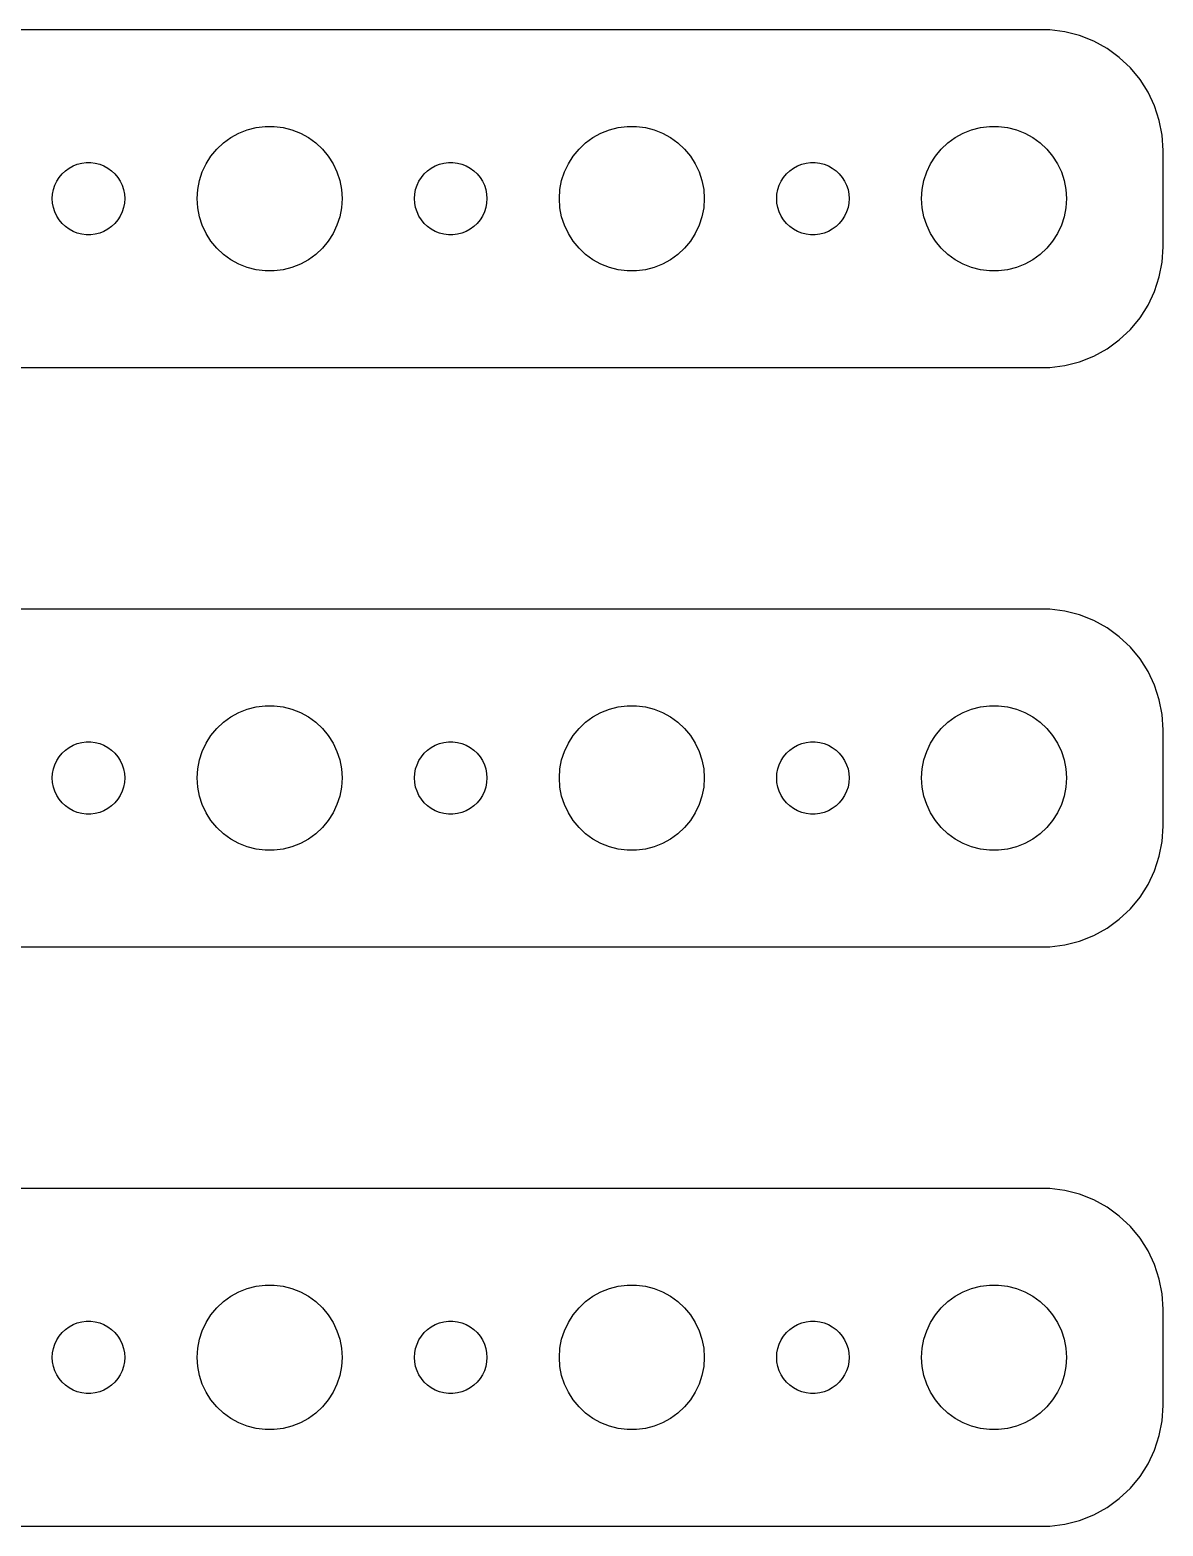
# Model space of a CAD drawing. Header units: metres. Extents: x -90 to 90, y 41 to 103.
# Drawn here: x 42.6 to 89.5, y 41 to 103 of the extents above; entities that cross this region are included whole.
import ezdxf

# ---------------------------------------------------------------- set-up
doc = ezdxf.new("R2010")
doc.units = ezdxf.units.M

msp = doc.modelspace()

# ---------------------------------------------------------------- linework, layer by layer
for p, q in [((84.8139, 102.99), (-84.8139, 102.99)), ((85.4369, 102.911), (84.8139, 102.99)), ((86.0451, 102.755), (85.4369, 102.911)), ((86.6289, 102.524), (86.0451, 102.755)), ((87.1791, 102.222), (86.6289, 102.524)), ((87.6871, 101.853), (87.1791, 102.222)), ((88.1448, 101.423), (87.6871, 101.853)), ((88.5451, 100.939), (88.1448, 101.423)), ((88.8815, 100.409), (88.5451, 100.939)), ((89.1489, 99.8406), (88.8815, 100.409)), ((89.3429, 99.2434), (89.1489, 99.8406)), ((89.4606, 98.6267), (89.3429, 99.2434)), ((50.8925, 98.533), (51.2227, 98.7145)), ((51.2227, 98.7145), (51.5729, 98.8532)), ((51.5729, 98.8532), (51.9379, 98.9469)), ((51.9379, 98.9469), (52.3116, 98.9941)), ((52.3116, 98.9941), (52.6884, 98.9941)), ((52.6884, 98.9941), (53.0621, 98.9469)), ((53.0621, 98.9469), (53.427, 98.8532)), ((53.427, 98.8532), (53.7773, 98.7145)), ((53.7773, 98.7145), (54.1075, 98.533)), ((65.8925, 98.533), (66.2227, 98.7145)), ((66.2227, 98.7145), (66.573, 98.8532)), ((66.573, 98.8532), (66.9379, 98.9469)), ((66.9379, 98.9469), (67.3116, 98.9941)), ((67.3116, 98.9941), (67.6884, 98.9941)), ((67.6884, 98.9941), (68.0621, 98.9469)), ((68.0621, 98.9469), (68.427, 98.8532)), ((68.427, 98.8532), (68.7773, 98.7145)), ((68.7773, 98.7145), (69.1075, 98.533)), ((80.8925, 98.533), (81.2227, 98.7145)), ((81.2227, 98.7145), (81.573, 98.8532)), ((81.573, 98.8532), (81.9379, 98.9469)), ((81.9379, 98.9469), (82.3116, 98.9941)), ((82.3116, 98.9941), (82.6884, 98.9941)), ((82.6884, 98.9941), (83.0621, 98.9469)), ((83.0621, 98.9469), (83.427, 98.8532)), ((83.427, 98.8532), (83.7773, 98.7145)), ((83.7773, 98.7145), (84.1075, 98.533)), ((89.5, 98), (89.4606, 98.6267)), ((50.0729, 97.7634), (50.3131, 98.0536)), ((50.3131, 98.0536), (50.5877, 98.3115)), ((50.5877, 98.3115), (50.8925, 98.533)), ((54.1075, 98.533), (54.4123, 98.3115)), ((54.4123, 98.3115), (54.6869, 98.0536)), ((54.6869, 98.0536), (54.927, 97.7634)), ((65.073, 97.7634), (65.3131, 98.0536)), ((65.3131, 98.0536), (65.5877, 98.3115)), ((65.5877, 98.3115), (65.8925, 98.533)), ((69.1075, 98.533), (69.4123, 98.3115)), ((69.4123, 98.3115), (69.6869, 98.0536)), ((69.6869, 98.0536), (69.927, 97.7634)), ((80.073, 97.7634), (80.3131, 98.0536)), ((80.3131, 98.0536), (80.5877, 98.3115)), ((80.5877, 98.3115), (80.8925, 98.533)), ((84.1075, 98.533), (84.4123, 98.3115)), ((84.4123, 98.3115), (84.6869, 98.0536)), ((84.6869, 98.0536), (84.927, 97.7634)), ((89.5, 94), (89.5, 98)), ((44.1963, 97.2665), (44.3613, 97.3572)), ((44.3613, 97.3572), (44.5365, 97.4266)), ((44.5365, 97.4266), (44.7189, 97.4734)), ((44.7189, 97.4734), (44.9058, 97.497)), ((44.9058, 97.497), (45.0942, 97.497)), ((45.0942, 97.497), (45.2811, 97.4734)), ((45.2811, 97.4734), (45.4635, 97.4266)), ((45.4635, 97.4266), (45.6387, 97.3572)), ((45.6387, 97.3572), (45.8037, 97.2665)), ((49.7107, 97.1044), (49.8711, 97.4453)), ((49.8711, 97.4453), (50.0729, 97.7634)), ((54.927, 97.7634), (55.1289, 97.4453)), ((55.1289, 97.4453), (55.2893, 97.1044)), ((59.1963, 97.2665), (59.3613, 97.3572)), ((59.3613, 97.3572), (59.5365, 97.4266)), ((59.5365, 97.4266), (59.7189, 97.4734)), ((59.7189, 97.4734), (59.9058, 97.497)), ((59.9058, 97.497), (60.0942, 97.497)), ((60.0942, 97.497), (60.2811, 97.4734)), ((60.2811, 97.4734), (60.4635, 97.4266)), ((60.4635, 97.4266), (60.6387, 97.3572)), ((60.6387, 97.3572), (60.8037, 97.2665)), ((64.7107, 97.1044), (64.8711, 97.4453)), ((64.8711, 97.4453), (65.073, 97.7634)), ((69.927, 97.7634), (70.1289, 97.4453)), ((70.1289, 97.4453), (70.2893, 97.1044)), ((74.1963, 97.2665), (74.3613, 97.3572)), ((74.3613, 97.3572), (74.5365, 97.4266)), ((74.5365, 97.4266), (74.7189, 97.4734)), ((74.7189, 97.4734), (74.9058, 97.497)), ((74.9058, 97.497), (75.0942, 97.497)), ((75.0942, 97.497), (75.2811, 97.4734)), ((75.2811, 97.4734), (75.4635, 97.4266)), ((75.4635, 97.4266), (75.6387, 97.3572)), ((75.6387, 97.3572), (75.8037, 97.2665)), ((79.7107, 97.1044), (79.8711, 97.4453)), ((79.8711, 97.4453), (80.073, 97.7634)), ((84.927, 97.7634), (85.1289, 97.4453)), ((85.1289, 97.4453), (85.2893, 97.1044)), ((43.6053, 96.5522), (43.6855, 96.7226)), ((43.6855, 96.7226), (43.7865, 96.8817)), ((43.7865, 96.8817), (43.9065, 97.0268)), ((43.9065, 97.0268), (44.0439, 97.1558)), ((44.0439, 97.1558), (44.1963, 97.2665)), ((45.8037, 97.2665), (45.9561, 97.1558)), ((45.9561, 97.1558), (46.0934, 97.0268)), ((46.0934, 97.0268), (46.2135, 96.8817)), ((46.2135, 96.8817), (46.3145, 96.7226)), ((46.3145, 96.7226), (46.3947, 96.5522)), ((49.5237, 96.376), (49.5942, 96.7461)), ((49.5942, 96.7461), (49.7107, 97.1044)), ((55.2893, 97.1044), (55.4057, 96.7461)), ((55.4057, 96.7461), (55.4763, 96.376)), ((58.6053, 96.5522), (58.6855, 96.7226)), ((58.6855, 96.7226), (58.7865, 96.8817)), ((58.7865, 96.8817), (58.9065, 97.0268)), ((58.9065, 97.0268), (59.0439, 97.1558)), ((59.0439, 97.1558), (59.1963, 97.2665)), ((60.8037, 97.2665), (60.9561, 97.1558)), ((60.9561, 97.1558), (61.0934, 97.0268)), ((61.0934, 97.0268), (61.2135, 96.8817)), ((61.2135, 96.8817), (61.3145, 96.7226)), ((61.3145, 96.7226), (61.3947, 96.5522)), ((64.5237, 96.376), (64.5943, 96.7461)), ((64.5943, 96.7461), (64.7107, 97.1044)), ((70.2893, 97.1044), (70.4057, 96.7461)), ((70.4057, 96.7461), (70.4763, 96.376)), ((73.6053, 96.5522), (73.6855, 96.7226)), ((73.6855, 96.7226), (73.7865, 96.8817)), ((73.7865, 96.8817), (73.9065, 97.0268)), ((73.9065, 97.0268), (74.0439, 97.1558)), ((74.0439, 97.1558), (74.1963, 97.2665)), ((75.8037, 97.2665), (75.9561, 97.1558)), ((75.9561, 97.1558), (76.0934, 97.0268)), ((76.0934, 97.0268), (76.2135, 96.8817)), ((76.2135, 96.8817), (76.3145, 96.7226)), ((76.3145, 96.7226), (76.3947, 96.5522)), ((79.5237, 96.376), (79.5943, 96.7461)), ((79.5943, 96.7461), (79.7107, 97.1044)), ((85.2893, 97.1044), (85.4057, 96.7461)), ((85.4057, 96.7461), (85.4763, 96.376)), ((43.5, 96), (43.5118, 96.188)), ((43.5118, 96.188), (43.5471, 96.373)), ((43.5471, 96.373), (43.6053, 96.5522)), ((46.3947, 96.5522), (46.4529, 96.373)), ((46.4529, 96.373), (46.4882, 96.188)), ((46.4882, 96.188), (46.5, 96)), ((49.5, 96), (49.5237, 96.376)), ((55.4763, 96.376), (55.5, 96)), ((58.5, 96), (58.5118, 96.188)), ((58.5118, 96.188), (58.5471, 96.373)), ((58.5471, 96.373), (58.6053, 96.5522)), ((61.3947, 96.5522), (61.4529, 96.373)), ((61.4529, 96.373), (61.4882, 96.188)), ((61.4882, 96.188), (61.5, 96)), ((64.5, 96), (64.5237, 96.376)), ((70.4763, 96.376), (70.5, 96)), ((73.5, 96), (73.5118, 96.188)), ((73.5118, 96.188), (73.5471, 96.373)), ((73.5471, 96.373), (73.6053, 96.5522)), ((76.3947, 96.5522), (76.4529, 96.373)), ((76.4529, 96.373), (76.4882, 96.188)), ((76.4882, 96.188), (76.5, 96)), ((79.5, 96), (79.5237, 96.376)), ((85.4763, 96.376), (85.5, 96)), ((43.5118, 95.812), (43.5, 96)), ((43.5471, 95.627), (43.5118, 95.812)), ((43.6053, 95.4478), (43.5471, 95.627)), ((46.4529, 95.627), (46.3947, 95.4478)), ((46.4882, 95.812), (46.4529, 95.627)), ((46.5, 96), (46.4882, 95.812)), ((49.5237, 95.624), (49.5, 96)), ((49.5942, 95.2539), (49.5237, 95.624)), ((55.4763, 95.624), (55.4057, 95.2539)), ((55.5, 96), (55.4763, 95.624)), ((58.5118, 95.812), (58.5, 96)), ((58.5471, 95.627), (58.5118, 95.812)), ((58.6053, 95.4478), (58.5471, 95.627)), ((61.4529, 95.627), (61.3947, 95.4478)), ((61.4882, 95.812), (61.4529, 95.627)), ((61.5, 96), (61.4882, 95.812)), ((64.5237, 95.624), (64.5, 96)), ((64.5943, 95.2539), (64.5237, 95.624)), ((70.4763, 95.624), (70.4057, 95.2539)), ((70.5, 96), (70.4763, 95.624)), ((73.5118, 95.812), (73.5, 96)), ((73.5471, 95.627), (73.5118, 95.812)), ((73.6053, 95.4478), (73.5471, 95.627)), ((76.4529, 95.627), (76.3947, 95.4478)), ((76.4882, 95.812), (76.4529, 95.627)), ((76.5, 96), (76.4882, 95.812)), ((79.5237, 95.624), (79.5, 96)), ((79.5943, 95.2539), (79.5237, 95.624)), ((85.4763, 95.624), (85.4057, 95.2539)), ((85.5, 96), (85.4763, 95.624)), ((43.6855, 95.2774), (43.6053, 95.4478)), ((43.7865, 95.1183), (43.6855, 95.2774)), ((43.9065, 94.9732), (43.7865, 95.1183)), ((44.0439, 94.8442), (43.9065, 94.9732)), ((44.1963, 94.7335), (44.0439, 94.8442)), ((45.9561, 94.8442), (45.8037, 94.7335)), ((46.0934, 94.9732), (45.9561, 94.8442)), ((46.2135, 95.1183), (46.0934, 94.9732)), ((46.3145, 95.2774), (46.2135, 95.1183)), ((46.3947, 95.4478), (46.3145, 95.2774)), ((49.7107, 94.8956), (49.5942, 95.2539)), ((49.8711, 94.5547), (49.7107, 94.8956)), ((55.2893, 94.8956), (55.1289, 94.5547)), ((55.4057, 95.2539), (55.2893, 94.8956)), ((58.6855, 95.2774), (58.6053, 95.4478)), ((58.7865, 95.1183), (58.6855, 95.2774)), ((58.9065, 94.9732), (58.7865, 95.1183)), ((59.0439, 94.8442), (58.9065, 94.9732)), ((59.1963, 94.7335), (59.0439, 94.8442)), ((60.9561, 94.8442), (60.8037, 94.7335)), ((61.0934, 94.9732), (60.9561, 94.8442)), ((61.2135, 95.1183), (61.0934, 94.9732)), ((61.3145, 95.2774), (61.2135, 95.1183)), ((61.3947, 95.4478), (61.3145, 95.2774)), ((64.7107, 94.8956), (64.5943, 95.2539)), ((64.8711, 94.5547), (64.7107, 94.8956)), ((70.2893, 94.8956), (70.1289, 94.5547)), ((70.4057, 95.2539), (70.2893, 94.8956)), ((73.6855, 95.2774), (73.6053, 95.4478)), ((73.7865, 95.1183), (73.6855, 95.2774)), ((73.9065, 94.9732), (73.7865, 95.1183)), ((74.0439, 94.8442), (73.9065, 94.9732)), ((74.1963, 94.7335), (74.0439, 94.8442)), ((75.9561, 94.8442), (75.8037, 94.7335)), ((76.0934, 94.9732), (75.9561, 94.8442)), ((76.2135, 95.1183), (76.0934, 94.9732)), ((76.3145, 95.2774), (76.2135, 95.1183)), ((76.3947, 95.4478), (76.3145, 95.2774)), ((79.7107, 94.8956), (79.5943, 95.2539)), ((79.8711, 94.5547), (79.7107, 94.8956)), ((85.2893, 94.8956), (85.1289, 94.5547)), ((85.4057, 95.2539), (85.2893, 94.8956)), ((44.3613, 94.6428), (44.1963, 94.7335)), ((44.5365, 94.5734), (44.3613, 94.6428)), ((44.7189, 94.5266), (44.5365, 94.5734)), ((44.9058, 94.503), (44.7189, 94.5266)), ((45.0942, 94.503), (44.9058, 94.503)), ((45.2811, 94.5266), (45.0942, 94.503)), ((45.4635, 94.5734), (45.2811, 94.5266)), ((45.6387, 94.6428), (45.4635, 94.5734)), ((45.8037, 94.7335), (45.6387, 94.6428)), ((50.0729, 94.2366), (49.8711, 94.5547)), ((50.3131, 93.9464), (50.0729, 94.2366)), ((54.927, 94.2366), (54.6869, 93.9464)), ((55.1289, 94.5547), (54.927, 94.2366)), ((59.3613, 94.6428), (59.1963, 94.7335)), ((59.5365, 94.5734), (59.3613, 94.6428)), ((59.7189, 94.5266), (59.5365, 94.5734)), ((59.9058, 94.503), (59.7189, 94.5266)), ((60.0942, 94.503), (59.9058, 94.503)), ((60.2811, 94.5266), (60.0942, 94.503)), ((60.4635, 94.5734), (60.2811, 94.5266)), ((60.6387, 94.6428), (60.4635, 94.5734)), ((60.8037, 94.7335), (60.6387, 94.6428)), ((65.073, 94.2366), (64.8711, 94.5547)), ((65.3131, 93.9464), (65.073, 94.2366)), ((69.927, 94.2366), (69.6869, 93.9464)), ((70.1289, 94.5547), (69.927, 94.2366)), ((74.3613, 94.6428), (74.1963, 94.7335)), ((74.5365, 94.5734), (74.3613, 94.6428)), ((74.7189, 94.5266), (74.5365, 94.5734)), ((74.9058, 94.503), (74.7189, 94.5266)), ((75.0942, 94.503), (74.9058, 94.503)), ((75.2811, 94.5266), (75.0942, 94.503)), ((75.4635, 94.5734), (75.2811, 94.5266)), ((75.6387, 94.6428), (75.4635, 94.5734)), ((75.8037, 94.7335), (75.6387, 94.6428)), ((80.073, 94.2366), (79.8711, 94.5547)), ((80.3131, 93.9464), (80.073, 94.2366)), ((84.927, 94.2366), (84.6869, 93.9464)), ((85.1289, 94.5547), (84.927, 94.2366)), ((50.5877, 93.6885), (50.3131, 93.9464)), ((50.8925, 93.467), (50.5877, 93.6885)), ((54.4123, 93.6885), (54.1075, 93.467)), ((54.6869, 93.9464), (54.4123, 93.6885)), ((65.5877, 93.6885), (65.3131, 93.9464)), ((65.8925, 93.467), (65.5877, 93.6885)), ((69.4123, 93.6885), (69.1075, 93.467)), ((69.6869, 93.9464), (69.4123, 93.6885)), ((80.5877, 93.6885), (80.3131, 93.9464)), ((80.8925, 93.467), (80.5877, 93.6885)), ((84.4123, 93.6885), (84.1075, 93.467)), ((84.6869, 93.9464), (84.4123, 93.6885)), ((89.4606, 93.3733), (89.5, 94)), ((51.2227, 93.2855), (50.8925, 93.467)), ((51.5729, 93.1468), (51.2227, 93.2855)), ((51.9379, 93.0531), (51.5729, 93.1468)), ((52.3116, 93.0059), (51.9379, 93.0531)), ((52.6884, 93.0059), (52.3116, 93.0059)), ((53.0621, 93.0531), (52.6884, 93.0059)), ((53.427, 93.1468), (53.0621, 93.0531)), ((53.7773, 93.2855), (53.427, 93.1468)), ((54.1075, 93.467), (53.7773, 93.2855)), ((66.2227, 93.2855), (65.8925, 93.467)), ((66.573, 93.1468), (66.2227, 93.2855)), ((66.9379, 93.0531), (66.573, 93.1468)), ((67.3116, 93.0059), (66.9379, 93.0531)), ((67.6884, 93.0059), (67.3116, 93.0059)), ((68.0621, 93.0531), (67.6884, 93.0059)), ((68.427, 93.1468), (68.0621, 93.0531)), ((68.7773, 93.2855), (68.427, 93.1468)), ((69.1075, 93.467), (68.7773, 93.2855)), ((81.2227, 93.2855), (80.8925, 93.467)), ((81.573, 93.1468), (81.2227, 93.2855)), ((81.9379, 93.0531), (81.573, 93.1468)), ((82.3116, 93.0059), (81.9379, 93.0531)), ((82.6884, 93.0059), (82.3116, 93.0059)), ((83.0621, 93.0531), (82.6884, 93.0059)), ((83.427, 93.1468), (83.0621, 93.0531)), ((83.7773, 93.2855), (83.427, 93.1468)), ((84.1075, 93.467), (83.7773, 93.2855)), ((89.3429, 92.7566), (89.4606, 93.3733)), ((89.1489, 92.1594), (89.3429, 92.7566)), ((88.8815, 91.5912), (89.1489, 92.1594)), ((88.5451, 91.0611), (88.8815, 91.5912)), ((87.6871, 90.1474), (88.1448, 90.5773)), ((88.1448, 90.5773), (88.5451, 91.0611)), ((87.1791, 89.7784), (87.6871, 90.1474)), ((86.0451, 89.2447), (86.6289, 89.4759)), ((86.6289, 89.4759), (87.1791, 89.7784)), ((-84.8139, 89.0099), (84.8139, 89.0099)), ((84.8139, 89.0099), (85.4369, 89.0886)), ((85.4369, 89.0886), (86.0451, 89.2447)), ((84.8139, 78.9901), (-84.8139, 78.9901)), ((85.4369, 78.9114), (84.8139, 78.9901)), ((86.0451, 78.7553), (85.4369, 78.9114)), ((86.6289, 78.5241), (86.0451, 78.7553)), ((87.1791, 78.2216), (86.6289, 78.5241)), ((87.6871, 77.8526), (87.1791, 78.2216)), ((88.1448, 77.4227), (87.6871, 77.8526)), ((88.5451, 76.9389), (88.1448, 77.4227)), ((88.8815, 76.4088), (88.5451, 76.9389)), ((89.1489, 75.8406), (88.8815, 76.4088)), ((89.3429, 75.2434), (89.1489, 75.8406)), ((89.4606, 74.6267), (89.3429, 75.2434)), ((50.5877, 74.3115), (50.8925, 74.533)), ((50.8925, 74.533), (51.2227, 74.7145)), ((51.2227, 74.7145), (51.5729, 74.8532)), ((51.5729, 74.8532), (51.9379, 74.9469)), ((51.9379, 74.9469), (52.3116, 74.9941)), ((52.3116, 74.9941), (52.6884, 74.9941)), ((52.6884, 74.9941), (53.0621, 74.9469)), ((53.0621, 74.9469), (53.427, 74.8532)), ((53.427, 74.8532), (53.7773, 74.7145)), ((53.7773, 74.7145), (54.1075, 74.533)), ((54.1075, 74.533), (54.4123, 74.3115)), ((65.5877, 74.3115), (65.8925, 74.533)), ((65.8925, 74.533), (66.2227, 74.7145)), ((66.2227, 74.7145), (66.573, 74.8532)), ((66.573, 74.8532), (66.9379, 74.9469)), ((66.9379, 74.9469), (67.3116, 74.9941)), ((67.3116, 74.9941), (67.6884, 74.9941)), ((67.6884, 74.9941), (68.0621, 74.9469)), ((68.0621, 74.9469), (68.427, 74.8532)), ((68.427, 74.8532), (68.7773, 74.7145)), ((68.7773, 74.7145), (69.1075, 74.533)), ((69.1075, 74.533), (69.4123, 74.3115)), ((80.5877, 74.3115), (80.8925, 74.533)), ((80.8925, 74.533), (81.2227, 74.7145)), ((81.2227, 74.7145), (81.573, 74.8532)), ((81.573, 74.8532), (81.9379, 74.9469)), ((81.9379, 74.9469), (82.3116, 74.9941)), ((82.3116, 74.9941), (82.6884, 74.9941)), ((82.6884, 74.9941), (83.0621, 74.9469)), ((83.0621, 74.9469), (83.427, 74.8532)), ((83.427, 74.8532), (83.7773, 74.7145)), ((83.7773, 74.7145), (84.1075, 74.533)), ((84.1075, 74.533), (84.4123, 74.3115)), ((89.5, 74), (89.4606, 74.6267)), ((49.8711, 73.4453), (50.0729, 73.7634)), ((50.0729, 73.7634), (50.3131, 74.0536)), ((50.3131, 74.0536), (50.5877, 74.3115)), ((54.4123, 74.3115), (54.6869, 74.0536)), ((54.6869, 74.0536), (54.927, 73.7634)), ((54.927, 73.7634), (55.1289, 73.4453)), ((64.8711, 73.4453), (65.073, 73.7634)), ((65.073, 73.7634), (65.3131, 74.0536)), ((65.3131, 74.0536), (65.5877, 74.3115)), ((69.4123, 74.3115), (69.6869, 74.0536)), ((69.6869, 74.0536), (69.927, 73.7634)), ((69.927, 73.7634), (70.1289, 73.4453)), ((79.8711, 73.4453), (80.073, 73.7634)), ((80.073, 73.7634), (80.3131, 74.0536)), ((80.3131, 74.0536), (80.5877, 74.3115)), ((84.4123, 74.3115), (84.6869, 74.0536)), ((84.6869, 74.0536), (84.927, 73.7634)), ((84.927, 73.7634), (85.1289, 73.4453)), ((89.5, 70), (89.5, 74)), ((43.9065, 73.0268), (44.0439, 73.1558)), ((44.0439, 73.1558), (44.1963, 73.2665)), ((44.1963, 73.2665), (44.3613, 73.3572)), ((44.3613, 73.3572), (44.5365, 73.4266)), ((44.5365, 73.4266), (44.7189, 73.4734)), ((44.7189, 73.4734), (44.9058, 73.497)), ((44.9058, 73.497), (45.0942, 73.497)), ((45.0942, 73.497), (45.2811, 73.4734)), ((45.2811, 73.4734), (45.4635, 73.4266)), ((45.4635, 73.4266), (45.6387, 73.3572)), ((45.6387, 73.3572), (45.8037, 73.2665)), ((45.8037, 73.2665), (45.9561, 73.1558)), ((45.9561, 73.1558), (46.0934, 73.0268)), ((49.7107, 73.1044), (49.8711, 73.4453)), ((55.1289, 73.4453), (55.2893, 73.1044)), ((58.9065, 73.0268), (59.0439, 73.1558)), ((59.0439, 73.1558), (59.1963, 73.2665)), ((59.1963, 73.2665), (59.3613, 73.3572)), ((59.3613, 73.3572), (59.5365, 73.4266)), ((59.5365, 73.4266), (59.7189, 73.4734)), ((59.7189, 73.4734), (59.9058, 73.497)), ((59.9058, 73.497), (60.0942, 73.497)), ((60.0942, 73.497), (60.2811, 73.4734)), ((60.2811, 73.4734), (60.4635, 73.4266)), ((60.4635, 73.4266), (60.6387, 73.3572)), ((60.6387, 73.3572), (60.8037, 73.2665)), ((60.8037, 73.2665), (60.9561, 73.1558)), ((60.9561, 73.1558), (61.0934, 73.0268)), ((64.7107, 73.1044), (64.8711, 73.4453)), ((70.1289, 73.4453), (70.2893, 73.1044)), ((73.9065, 73.0268), (74.0439, 73.1558)), ((74.0439, 73.1558), (74.1963, 73.2665)), ((74.1963, 73.2665), (74.3613, 73.3572)), ((74.3613, 73.3572), (74.5365, 73.4266)), ((74.5365, 73.4266), (74.7189, 73.4734)), ((74.7189, 73.4734), (74.9058, 73.497)), ((74.9058, 73.497), (75.0942, 73.497)), ((75.0942, 73.497), (75.2811, 73.4734)), ((75.2811, 73.4734), (75.4635, 73.4266)), ((75.4635, 73.4266), (75.6387, 73.3572)), ((75.6387, 73.3572), (75.8037, 73.2665)), ((75.8037, 73.2665), (75.9561, 73.1558)), ((75.9561, 73.1558), (76.0934, 73.0268)), ((79.7107, 73.1044), (79.8711, 73.4453)), ((85.1289, 73.4453), (85.2893, 73.1044)), ((43.5471, 72.373), (43.6053, 72.5522)), ((43.6053, 72.5522), (43.6855, 72.7226)), ((43.6855, 72.7226), (43.7865, 72.8817)), ((43.7865, 72.8817), (43.9065, 73.0268)), ((46.0934, 73.0268), (46.2135, 72.8817)), ((46.2135, 72.8817), (46.3145, 72.7226)), ((46.3145, 72.7226), (46.3947, 72.5522)), ((46.3947, 72.5522), (46.4529, 72.373)), ((49.5237, 72.376), (49.5942, 72.7461)), ((49.5942, 72.7461), (49.7107, 73.1044)), ((55.2893, 73.1044), (55.4057, 72.7461)), ((55.4057, 72.7461), (55.4763, 72.376)), ((58.5471, 72.373), (58.6053, 72.5522)), ((58.6053, 72.5522), (58.6855, 72.7226)), ((58.6855, 72.7226), (58.7865, 72.8817)), ((58.7865, 72.8817), (58.9065, 73.0268)), ((61.0934, 73.0268), (61.2135, 72.8817)), ((61.2135, 72.8817), (61.3145, 72.7226)), ((61.3145, 72.7226), (61.3947, 72.5522)), ((61.3947, 72.5522), (61.4529, 72.373)), ((64.5237, 72.376), (64.5943, 72.7461)), ((64.5943, 72.7461), (64.7107, 73.1044)), ((70.2893, 73.1044), (70.4057, 72.7461)), ((70.4057, 72.7461), (70.4763, 72.376)), ((73.5471, 72.373), (73.6053, 72.5522)), ((73.6053, 72.5522), (73.6855, 72.7226)), ((73.6855, 72.7226), (73.7865, 72.8817)), ((73.7865, 72.8817), (73.9065, 73.0268)), ((76.0934, 73.0268), (76.2135, 72.8817)), ((76.2135, 72.8817), (76.3145, 72.7226)), ((76.3145, 72.7226), (76.3947, 72.5522)), ((76.3947, 72.5522), (76.4529, 72.373)), ((79.5237, 72.376), (79.5943, 72.7461)), ((79.5943, 72.7461), (79.7107, 73.1044)), ((85.2893, 73.1044), (85.4057, 72.7461)), ((85.4057, 72.7461), (85.4763, 72.376)), ((43.5, 72), (43.5118, 72.188)), ((43.5118, 71.812), (43.5, 72)), ((43.5118, 72.188), (43.5471, 72.373)), ((46.4529, 72.373), (46.4882, 72.188)), ((46.4882, 72.188), (46.5, 72)), ((46.5, 72), (46.4882, 71.812)), ((49.5, 72), (49.5237, 72.376)), ((49.5237, 71.624), (49.5, 72)), ((55.4763, 72.376), (55.5, 72)), ((55.5, 72), (55.4763, 71.624)), ((58.5, 72), (58.5118, 72.188)), ((58.5118, 71.812), (58.5, 72)), ((58.5118, 72.188), (58.5471, 72.373)), ((61.4529, 72.373), (61.4882, 72.188)), ((61.4882, 72.188), (61.5, 72)), ((61.5, 72), (61.4882, 71.812)), ((64.5, 72), (64.5237, 72.376)), ((64.5237, 71.624), (64.5, 72)), ((70.4763, 72.376), (70.5, 72)), ((70.5, 72), (70.4763, 71.624)), ((73.5, 72), (73.5118, 72.188)), ((73.5118, 71.812), (73.5, 72)), ((73.5118, 72.188), (73.5471, 72.373)), ((76.4529, 72.373), (76.4882, 72.188)), ((76.4882, 72.188), (76.5, 72)), ((76.5, 72), (76.4882, 71.812)), ((79.5, 72), (79.5237, 72.376)), ((79.5237, 71.624), (79.5, 72)), ((85.4763, 72.376), (85.5, 72)), ((85.5, 72), (85.4763, 71.624)), ((43.5471, 71.627), (43.5118, 71.812)), ((43.6053, 71.4478), (43.5471, 71.627)), ((43.6855, 71.2774), (43.6053, 71.4478)), ((43.7865, 71.1183), (43.6855, 71.2774)), ((46.3145, 71.2774), (46.2135, 71.1183)), ((46.3947, 71.4478), (46.3145, 71.2774)), ((46.4529, 71.627), (46.3947, 71.4478)), ((46.4882, 71.812), (46.4529, 71.627)), ((49.5942, 71.2539), (49.5237, 71.624)), ((55.4763, 71.624), (55.4057, 71.2539)), ((58.5471, 71.627), (58.5118, 71.812)), ((58.6053, 71.4478), (58.5471, 71.627)), ((58.6855, 71.2774), (58.6053, 71.4478)), ((58.7865, 71.1183), (58.6855, 71.2774)), ((61.3145, 71.2774), (61.2135, 71.1183)), ((61.3947, 71.4478), (61.3145, 71.2774)), ((61.4529, 71.627), (61.3947, 71.4478)), ((61.4882, 71.812), (61.4529, 71.627)), ((64.5943, 71.2539), (64.5237, 71.624)), ((70.4763, 71.624), (70.4057, 71.2539)), ((73.5471, 71.627), (73.5118, 71.812)), ((73.6053, 71.4478), (73.5471, 71.627)), ((73.6855, 71.2774), (73.6053, 71.4478)), ((73.7865, 71.1183), (73.6855, 71.2774)), ((76.3145, 71.2774), (76.2135, 71.1183)), ((76.3947, 71.4478), (76.3145, 71.2774)), ((76.4529, 71.627), (76.3947, 71.4478)), ((76.4882, 71.812), (76.4529, 71.627)), ((79.5943, 71.2539), (79.5237, 71.624)), ((85.4763, 71.624), (85.4057, 71.2539)), ((43.9065, 70.9732), (43.7865, 71.1183)), ((44.0439, 70.8442), (43.9065, 70.9732)), ((44.1963, 70.7335), (44.0439, 70.8442)), ((44.3613, 70.6428), (44.1963, 70.7335)), ((45.8037, 70.7335), (45.6387, 70.6428)), ((45.9561, 70.8442), (45.8037, 70.7335)), ((46.0934, 70.9732), (45.9561, 70.8442)), ((46.2135, 71.1183), (46.0934, 70.9732)), ((49.7107, 70.8956), (49.5942, 71.2539)), ((49.8711, 70.5547), (49.7107, 70.8956)), ((55.2893, 70.8956), (55.1289, 70.5547)), ((55.4057, 71.2539), (55.2893, 70.8956)), ((58.9065, 70.9732), (58.7865, 71.1183)), ((59.0439, 70.8442), (58.9065, 70.9732)), ((59.1963, 70.7335), (59.0439, 70.8442)), ((59.3613, 70.6428), (59.1963, 70.7335)), ((60.8037, 70.7335), (60.6387, 70.6428)), ((60.9561, 70.8442), (60.8037, 70.7335)), ((61.0934, 70.9732), (60.9561, 70.8442)), ((61.2135, 71.1183), (61.0934, 70.9732)), ((64.7107, 70.8956), (64.5943, 71.2539)), ((64.8711, 70.5547), (64.7107, 70.8956)), ((70.2893, 70.8956), (70.1289, 70.5547)), ((70.4057, 71.2539), (70.2893, 70.8956)), ((73.9065, 70.9732), (73.7865, 71.1183)), ((74.0439, 70.8442), (73.9065, 70.9732)), ((74.1963, 70.7335), (74.0439, 70.8442)), ((74.3613, 70.6428), (74.1963, 70.7335)), ((75.8037, 70.7335), (75.6387, 70.6428)), ((75.9561, 70.8442), (75.8037, 70.7335)), ((76.0934, 70.9732), (75.9561, 70.8442)), ((76.2135, 71.1183), (76.0934, 70.9732)), ((79.7107, 70.8956), (79.5943, 71.2539)), ((79.8711, 70.5547), (79.7107, 70.8956)), ((85.2893, 70.8956), (85.1289, 70.5547)), ((85.4057, 71.2539), (85.2893, 70.8956)), ((44.5365, 70.5734), (44.3613, 70.6428)), ((44.7189, 70.5266), (44.5365, 70.5734)), ((44.9058, 70.503), (44.7189, 70.5266)), ((45.0942, 70.503), (44.9058, 70.503)), ((45.2811, 70.5266), (45.0942, 70.503)), ((45.4635, 70.5734), (45.2811, 70.5266)), ((45.6387, 70.6428), (45.4635, 70.5734)), ((50.0729, 70.2366), (49.8711, 70.5547)), ((50.3131, 69.9464), (50.0729, 70.2366)), ((54.927, 70.2366), (54.6869, 69.9464)), ((55.1289, 70.5547), (54.927, 70.2366)), ((59.5365, 70.5734), (59.3613, 70.6428)), ((59.7189, 70.5266), (59.5365, 70.5734)), ((59.9058, 70.503), (59.7189, 70.5266)), ((60.0942, 70.503), (59.9058, 70.503)), ((60.2811, 70.5266), (60.0942, 70.503)), ((60.4635, 70.5734), (60.2811, 70.5266)), ((60.6387, 70.6428), (60.4635, 70.5734)), ((65.073, 70.2366), (64.8711, 70.5547)), ((65.3131, 69.9464), (65.073, 70.2366)), ((69.927, 70.2366), (69.6869, 69.9464)), ((70.1289, 70.5547), (69.927, 70.2366)), ((74.5365, 70.5734), (74.3613, 70.6428)), ((74.7189, 70.5266), (74.5365, 70.5734)), ((74.9058, 70.503), (74.7189, 70.5266)), ((75.0942, 70.503), (74.9058, 70.503)), ((75.2811, 70.5266), (75.0942, 70.503)), ((75.4635, 70.5734), (75.2811, 70.5266)), ((75.6387, 70.6428), (75.4635, 70.5734)), ((80.073, 70.2366), (79.8711, 70.5547)), ((80.3131, 69.9464), (80.073, 70.2366)), ((84.927, 70.2366), (84.6869, 69.9464)), ((85.1289, 70.5547), (84.927, 70.2366)), ((50.5877, 69.6885), (50.3131, 69.9464)), ((50.8925, 69.467), (50.5877, 69.6885)), ((51.2227, 69.2855), (50.8925, 69.467)), ((54.1075, 69.467), (53.7773, 69.2855)), ((54.4123, 69.6885), (54.1075, 69.467)), ((54.6869, 69.9464), (54.4123, 69.6885)), ((65.5877, 69.6885), (65.3131, 69.9464)), ((65.8925, 69.467), (65.5877, 69.6885)), ((66.2227, 69.2855), (65.8925, 69.467)), ((69.1075, 69.467), (68.7773, 69.2855)), ((69.4123, 69.6885), (69.1075, 69.467)), ((69.6869, 69.9464), (69.4123, 69.6885)), ((80.5877, 69.6885), (80.3131, 69.9464)), ((80.8925, 69.467), (80.5877, 69.6885)), ((81.2227, 69.2855), (80.8925, 69.467)), ((84.1075, 69.467), (83.7773, 69.2855)), ((84.4123, 69.6885), (84.1075, 69.467)), ((84.6869, 69.9464), (84.4123, 69.6885)), ((89.4606, 69.3733), (89.5, 70)), ((51.5729, 69.1468), (51.2227, 69.2855)), ((51.9379, 69.0531), (51.5729, 69.1468)), ((52.3116, 69.0059), (51.9379, 69.0531)), ((52.6884, 69.0059), (52.3116, 69.0059)), ((53.0621, 69.0531), (52.6884, 69.0059)), ((53.427, 69.1468), (53.0621, 69.0531)), ((53.7773, 69.2855), (53.427, 69.1468)), ((66.573, 69.1468), (66.2227, 69.2855)), ((66.9379, 69.0531), (66.573, 69.1468)), ((67.3116, 69.0059), (66.9379, 69.0531)), ((67.6884, 69.0059), (67.3116, 69.0059)), ((68.0621, 69.0531), (67.6884, 69.0059)), ((68.427, 69.1468), (68.0621, 69.0531)), ((68.7773, 69.2855), (68.427, 69.1468)), ((81.573, 69.1468), (81.2227, 69.2855)), ((81.9379, 69.0531), (81.573, 69.1468)), ((82.3116, 69.0059), (81.9379, 69.0531)), ((82.6884, 69.0059), (82.3116, 69.0059)), ((83.0621, 69.0531), (82.6884, 69.0059)), ((83.427, 69.1468), (83.0621, 69.0531)), ((83.7773, 69.2855), (83.427, 69.1468)), ((89.3429, 68.7566), (89.4606, 69.3733)), ((89.1489, 68.1594), (89.3429, 68.7566)), ((88.5451, 67.0611), (88.8815, 67.5912)), ((88.8815, 67.5912), (89.1489, 68.1594)), ((88.1448, 66.5773), (88.5451, 67.0611)), ((87.6871, 66.1474), (88.1448, 66.5773)), ((86.6289, 65.4759), (87.1791, 65.7784)), ((87.1791, 65.7784), (87.6871, 66.1474)), ((84.8139, 65.0099), (85.4369, 65.0886)), ((85.4369, 65.0886), (86.0451, 65.2447)), ((86.0451, 65.2447), (86.6289, 65.4759)), ((-84.8139, 65.0099), (84.8139, 65.0099)), ((84.8139, 54.9901), (-84.8139, 54.9901)), ((85.4369, 54.9114), (84.8139, 54.9901)), ((86.0451, 54.7553), (85.4369, 54.9114)), ((86.6289, 54.5241), (86.0451, 54.7553)), ((87.1791, 54.2216), (86.6289, 54.5241)), ((87.6871, 53.8526), (87.1791, 54.2216)), ((88.1448, 53.4227), (87.6871, 53.8526)), ((88.5451, 52.9389), (88.1448, 53.4227)), ((88.8815, 52.4088), (88.5451, 52.9389)), ((89.1489, 51.8406), (88.8815, 52.4088)), ((89.3429, 51.2434), (89.1489, 51.8406)), ((51.2227, 50.7145), (51.5729, 50.8532)), ((51.5729, 50.8532), (51.9379, 50.9469)), ((51.9379, 50.9469), (52.3116, 50.9941)), ((52.3116, 50.9941), (52.6884, 50.9941)), ((52.6884, 50.9941), (53.0621, 50.9469)), ((53.0621, 50.9469), (53.427, 50.8532)), ((53.427, 50.8532), (53.7773, 50.7145)), ((66.2227, 50.7145), (66.573, 50.8532)), ((66.573, 50.8532), (66.9379, 50.9469)), ((66.9379, 50.9469), (67.3116, 50.9941)), ((67.3116, 50.9941), (67.6884, 50.9941)), ((67.6884, 50.9941), (68.0621, 50.9469)), ((68.0621, 50.9469), (68.427, 50.8532)), ((68.427, 50.8532), (68.7773, 50.7145)), ((81.2227, 50.7145), (81.573, 50.8532)), ((81.573, 50.8532), (81.9379, 50.9469)), ((81.9379, 50.9469), (82.3116, 50.9941)), ((82.3116, 50.9941), (82.6884, 50.9941)), ((82.6884, 50.9941), (83.0621, 50.9469)), ((83.0621, 50.9469), (83.427, 50.8532)), ((83.427, 50.8532), (83.7773, 50.7145)), ((89.4606, 50.6267), (89.3429, 51.2434)), ((50.3131, 50.0536), (50.5877, 50.3115)), ((50.5877, 50.3115), (50.8925, 50.533)), ((50.8925, 50.533), (51.2227, 50.7145)), ((53.7773, 50.7145), (54.1075, 50.533)), ((54.1075, 50.533), (54.4123, 50.3115)), ((54.4123, 50.3115), (54.6869, 50.0536)), ((65.3131, 50.0536), (65.5877, 50.3115)), ((65.5877, 50.3115), (65.8925, 50.533)), ((65.8925, 50.533), (66.2227, 50.7145)), ((68.7773, 50.7145), (69.1075, 50.533)), ((69.1075, 50.533), (69.4123, 50.3115)), ((69.4123, 50.3115), (69.6869, 50.0536)), ((80.3131, 50.0536), (80.5877, 50.3115)), ((80.5877, 50.3115), (80.8925, 50.533)), ((80.8925, 50.533), (81.2227, 50.7145)), ((83.7773, 50.7145), (84.1075, 50.533)), ((84.1075, 50.533), (84.4123, 50.3115)), ((84.4123, 50.3115), (84.6869, 50.0536)), ((89.5, 50), (89.4606, 50.6267)), ((49.8711, 49.4453), (50.0729, 49.7634)), ((50.0729, 49.7634), (50.3131, 50.0536)), ((54.6869, 50.0536), (54.927, 49.7634)), ((54.927, 49.7634), (55.1289, 49.4453)), ((64.8711, 49.4453), (65.073, 49.7634)), ((65.073, 49.7634), (65.3131, 50.0536)), ((69.6869, 50.0536), (69.927, 49.7634)), ((69.927, 49.7634), (70.1289, 49.4453)), ((79.8711, 49.4453), (80.073, 49.7634)), ((80.073, 49.7634), (80.3131, 50.0536)), ((84.6869, 50.0536), (84.927, 49.7634)), ((84.927, 49.7634), (85.1289, 49.4453)), ((89.5, 46), (89.5, 50)), ((43.7865, 48.8817), (43.9065, 49.0268)), ((43.9065, 49.0268), (44.0439, 49.1558)), ((44.0439, 49.1558), (44.1963, 49.2665)), ((44.1963, 49.2665), (44.3613, 49.3572)), ((44.3613, 49.3572), (44.5365, 49.4266)), ((44.5365, 49.4266), (44.7189, 49.4734)), ((44.7189, 49.4734), (44.9058, 49.497)), ((44.9058, 49.497), (45.0942, 49.497)), ((45.0942, 49.497), (45.2811, 49.4734)), ((45.2811, 49.4734), (45.4635, 49.4266)), ((45.4635, 49.4266), (45.6387, 49.3572)), ((45.6387, 49.3572), (45.8037, 49.2665)), ((45.8037, 49.2665), (45.9561, 49.1558)), ((45.9561, 49.1558), (46.0934, 49.0268)), ((46.0934, 49.0268), (46.2135, 48.8817)), ((49.5942, 48.7461), (49.7107, 49.1044)), ((49.7107, 49.1044), (49.8711, 49.4453)), ((55.1289, 49.4453), (55.2893, 49.1044)), ((55.2893, 49.1044), (55.4057, 48.7461)), ((58.7865, 48.8817), (58.9065, 49.0268)), ((58.9065, 49.0268), (59.0439, 49.1558)), ((59.0439, 49.1558), (59.1963, 49.2665)), ((59.1963, 49.2665), (59.3613, 49.3572)), ((59.3613, 49.3572), (59.5365, 49.4266)), ((59.5365, 49.4266), (59.7189, 49.4734)), ((59.7189, 49.4734), (59.9058, 49.497)), ((59.9058, 49.497), (60.0942, 49.497)), ((60.0942, 49.497), (60.2811, 49.4734)), ((60.2811, 49.4734), (60.4635, 49.4266)), ((60.4635, 49.4266), (60.6387, 49.3572)), ((60.6387, 49.3572), (60.8037, 49.2665)), ((60.8037, 49.2665), (60.9561, 49.1558)), ((60.9561, 49.1558), (61.0934, 49.0268)), ((61.0934, 49.0268), (61.2135, 48.8817)), ((64.5943, 48.7461), (64.7107, 49.1044)), ((64.7107, 49.1044), (64.8711, 49.4453)), ((70.1289, 49.4453), (70.2893, 49.1044)), ((70.2893, 49.1044), (70.4057, 48.7461)), ((73.7865, 48.8817), (73.9065, 49.0268)), ((73.9065, 49.0268), (74.0439, 49.1558)), ((74.0439, 49.1558), (74.1963, 49.2665)), ((74.1963, 49.2665), (74.3613, 49.3572)), ((74.3613, 49.3572), (74.5365, 49.4266)), ((74.5365, 49.4266), (74.7189, 49.4734)), ((74.7189, 49.4734), (74.9058, 49.497)), ((74.9058, 49.497), (75.0942, 49.497)), ((75.0942, 49.497), (75.2811, 49.4734)), ((75.2811, 49.4734), (75.4635, 49.4266)), ((75.4635, 49.4266), (75.6387, 49.3572)), ((75.6387, 49.3572), (75.8037, 49.2665)), ((75.8037, 49.2665), (75.9561, 49.1558)), ((75.9561, 49.1558), (76.0934, 49.0268)), ((76.0934, 49.0268), (76.2135, 48.8817)), ((79.5943, 48.7461), (79.7107, 49.1044)), ((79.7107, 49.1044), (79.8711, 49.4453)), ((85.1289, 49.4453), (85.2893, 49.1044)), ((85.2893, 49.1044), (85.4057, 48.7461)), ((43.5118, 48.188), (43.5471, 48.373)), ((43.5471, 48.373), (43.6053, 48.5522)), ((43.6053, 48.5522), (43.6855, 48.7226)), ((43.6855, 48.7226), (43.7865, 48.8817)), ((46.2135, 48.8817), (46.3145, 48.7226)), ((46.3145, 48.7226), (46.3947, 48.5522)), ((46.3947, 48.5522), (46.4529, 48.373)), ((46.4529, 48.373), (46.4882, 48.188)), ((49.5, 48), (49.5237, 48.376)), ((49.5237, 48.376), (49.5942, 48.7461)), ((55.4057, 48.7461), (55.4763, 48.376)), ((55.4763, 48.376), (55.5, 48)), ((58.5118, 48.188), (58.5471, 48.373)), ((58.5471, 48.373), (58.6053, 48.5522)), ((58.6053, 48.5522), (58.6855, 48.7226)), ((58.6855, 48.7226), (58.7865, 48.8817)), ((61.2135, 48.8817), (61.3145, 48.7226)), ((61.3145, 48.7226), (61.3947, 48.5522)), ((61.3947, 48.5522), (61.4529, 48.373)), ((61.4529, 48.373), (61.4882, 48.188)), ((64.5, 48), (64.5237, 48.376)), ((64.5237, 48.376), (64.5943, 48.7461)), ((70.4057, 48.7461), (70.4763, 48.376)), ((70.4763, 48.376), (70.5, 48)), ((73.5118, 48.188), (73.5471, 48.373)), ((73.5471, 48.373), (73.6053, 48.5522)), ((73.6053, 48.5522), (73.6855, 48.7226)), ((73.6855, 48.7226), (73.7865, 48.8817)), ((76.2135, 48.8817), (76.3145, 48.7226)), ((76.3145, 48.7226), (76.3947, 48.5522)), ((76.3947, 48.5522), (76.4529, 48.373)), ((76.4529, 48.373), (76.4882, 48.188)), ((79.5, 48), (79.5237, 48.376)), ((79.5237, 48.376), (79.5943, 48.7461)), ((85.4057, 48.7461), (85.4763, 48.376)), ((85.4763, 48.376), (85.5, 48)), ((43.5, 48), (43.5118, 48.188)), ((43.5118, 47.812), (43.5, 48)), ((43.5471, 47.627), (43.5118, 47.812)), ((46.4882, 47.812), (46.4529, 47.627)), ((46.4882, 48.188), (46.5, 48)), ((46.5, 48), (46.4882, 47.812)), ((49.5237, 47.624), (49.5, 48)), ((55.5, 48), (55.4763, 47.624)), ((58.5, 48), (58.5118, 48.188)), ((58.5118, 47.812), (58.5, 48)), ((58.5471, 47.627), (58.5118, 47.812)), ((61.4882, 47.812), (61.4529, 47.627)), ((61.4882, 48.188), (61.5, 48)), ((61.5, 48), (61.4882, 47.812)), ((64.5237, 47.624), (64.5, 48)), ((70.5, 48), (70.4763, 47.624)), ((73.5, 48), (73.5118, 48.188)), ((73.5118, 47.812), (73.5, 48)), ((73.5471, 47.627), (73.5118, 47.812)), ((76.4882, 47.812), (76.4529, 47.627)), ((76.4882, 48.188), (76.5, 48)), ((76.5, 48), (76.4882, 47.812)), ((79.5237, 47.624), (79.5, 48)), ((85.5, 48), (85.4763, 47.624)), ((43.6053, 47.4478), (43.5471, 47.627)), ((43.6855, 47.2774), (43.6053, 47.4478)), ((43.7865, 47.1183), (43.6855, 47.2774)), ((43.9065, 46.9732), (43.7865, 47.1183)), ((46.2135, 47.1183), (46.0934, 46.9732)), ((46.3145, 47.2774), (46.2135, 47.1183)), ((46.3947, 47.4478), (46.3145, 47.2774)), ((46.4529, 47.627), (46.3947, 47.4478)), ((49.5942, 47.2539), (49.5237, 47.624)), ((49.7107, 46.8956), (49.5942, 47.2539)), ((55.4057, 47.2539), (55.2893, 46.8956)), ((55.4763, 47.624), (55.4057, 47.2539)), ((58.6053, 47.4478), (58.5471, 47.627)), ((58.6855, 47.2774), (58.6053, 47.4478)), ((58.7865, 47.1183), (58.6855, 47.2774)), ((58.9065, 46.9732), (58.7865, 47.1183)), ((61.2135, 47.1183), (61.0934, 46.9732)), ((61.3145, 47.2774), (61.2135, 47.1183)), ((61.3947, 47.4478), (61.3145, 47.2774)), ((61.4529, 47.627), (61.3947, 47.4478)), ((64.5943, 47.2539), (64.5237, 47.624)), ((64.7107, 46.8956), (64.5943, 47.2539)), ((70.4057, 47.2539), (70.2893, 46.8956)), ((70.4763, 47.624), (70.4057, 47.2539)), ((73.6053, 47.4478), (73.5471, 47.627)), ((73.6855, 47.2774), (73.6053, 47.4478)), ((73.7865, 47.1183), (73.6855, 47.2774)), ((73.9065, 46.9732), (73.7865, 47.1183)), ((76.2135, 47.1183), (76.0934, 46.9732)), ((76.3145, 47.2774), (76.2135, 47.1183)), ((76.3947, 47.4478), (76.3145, 47.2774)), ((76.4529, 47.627), (76.3947, 47.4478)), ((79.5943, 47.2539), (79.5237, 47.624)), ((79.7107, 46.8956), (79.5943, 47.2539)), ((85.4057, 47.2539), (85.2893, 46.8956)), ((85.4763, 47.624), (85.4057, 47.2539)), ((44.0439, 46.8442), (43.9065, 46.9732)), ((44.1963, 46.7335), (44.0439, 46.8442)), ((44.3613, 46.6428), (44.1963, 46.7335)), ((44.5365, 46.5734), (44.3613, 46.6428)), ((44.7189, 46.5266), (44.5365, 46.5734)), ((44.9058, 46.503), (44.7189, 46.5266)), ((45.0942, 46.503), (44.9058, 46.503)), ((45.2811, 46.5266), (45.0942, 46.503)), ((45.4635, 46.5734), (45.2811, 46.5266)), ((45.6387, 46.6428), (45.4635, 46.5734)), ((45.8037, 46.7335), (45.6387, 46.6428)), ((45.9561, 46.8442), (45.8037, 46.7335)), ((46.0934, 46.9732), (45.9561, 46.8442)), ((49.8711, 46.5547), (49.7107, 46.8956)), ((50.0729, 46.2366), (49.8711, 46.5547)), ((55.1289, 46.5547), (54.927, 46.2366)), ((55.2893, 46.8956), (55.1289, 46.5547)), ((59.0439, 46.8442), (58.9065, 46.9732)), ((59.1963, 46.7335), (59.0439, 46.8442)), ((59.3613, 46.6428), (59.1963, 46.7335)), ((59.5365, 46.5734), (59.3613, 46.6428)), ((59.7189, 46.5266), (59.5365, 46.5734)), ((59.9058, 46.503), (59.7189, 46.5266)), ((60.0942, 46.503), (59.9058, 46.503)), ((60.2811, 46.5266), (60.0942, 46.503)), ((60.4635, 46.5734), (60.2811, 46.5266)), ((60.6387, 46.6428), (60.4635, 46.5734)), ((60.8037, 46.7335), (60.6387, 46.6428)), ((60.9561, 46.8442), (60.8037, 46.7335)), ((61.0934, 46.9732), (60.9561, 46.8442)), ((64.8711, 46.5547), (64.7107, 46.8956)), ((65.073, 46.2366), (64.8711, 46.5547)), ((70.1289, 46.5547), (69.927, 46.2366)), ((70.2893, 46.8956), (70.1289, 46.5547)), ((74.0439, 46.8442), (73.9065, 46.9732)), ((74.1963, 46.7335), (74.0439, 46.8442)), ((74.3613, 46.6428), (74.1963, 46.7335)), ((74.5365, 46.5734), (74.3613, 46.6428)), ((74.7189, 46.5266), (74.5365, 46.5734)), ((74.9058, 46.503), (74.7189, 46.5266)), ((75.0942, 46.503), (74.9058, 46.503)), ((75.2811, 46.5266), (75.0942, 46.503)), ((75.4635, 46.5734), (75.2811, 46.5266)), ((75.6387, 46.6428), (75.4635, 46.5734)), ((75.8037, 46.7335), (75.6387, 46.6428)), ((75.9561, 46.8442), (75.8037, 46.7335)), ((76.0934, 46.9732), (75.9561, 46.8442)), ((79.8711, 46.5547), (79.7107, 46.8956)), ((80.073, 46.2366), (79.8711, 46.5547)), ((85.1289, 46.5547), (84.927, 46.2366)), ((85.2893, 46.8956), (85.1289, 46.5547)), ((50.3131, 45.9464), (50.0729, 46.2366)), ((50.5877, 45.6885), (50.3131, 45.9464)), ((54.6869, 45.9464), (54.4123, 45.6885)), ((54.927, 46.2366), (54.6869, 45.9464)), ((65.3131, 45.9464), (65.073, 46.2366)), ((65.5877, 45.6885), (65.3131, 45.9464)), ((69.6869, 45.9464), (69.4123, 45.6885)), ((69.927, 46.2366), (69.6869, 45.9464)), ((80.3131, 45.9464), (80.073, 46.2366)), ((80.5877, 45.6885), (80.3131, 45.9464)), ((84.6869, 45.9464), (84.4123, 45.6885)), ((84.927, 46.2366), (84.6869, 45.9464)), ((89.4606, 45.3733), (89.5, 46)), ((50.8925, 45.467), (50.5877, 45.6885)), ((51.2227, 45.2855), (50.8925, 45.467)), ((51.5729, 45.1468), (51.2227, 45.2855)), ((53.7773, 45.2855), (53.427, 45.1468)), ((54.1075, 45.467), (53.7773, 45.2855)), ((54.4123, 45.6885), (54.1075, 45.467)), ((65.8925, 45.467), (65.5877, 45.6885)), ((66.2227, 45.2855), (65.8925, 45.467)), ((66.573, 45.1468), (66.2227, 45.2855)), ((68.7773, 45.2855), (68.427, 45.1468)), ((69.1075, 45.467), (68.7773, 45.2855)), ((69.4123, 45.6885), (69.1075, 45.467)), ((80.8925, 45.467), (80.5877, 45.6885)), ((81.2227, 45.2855), (80.8925, 45.467)), ((81.573, 45.1468), (81.2227, 45.2855)), ((83.7773, 45.2855), (83.427, 45.1468)), ((84.1075, 45.467), (83.7773, 45.2855)), ((84.4123, 45.6885), (84.1075, 45.467)), ((89.3429, 44.7566), (89.4606, 45.3733)), ((51.9379, 45.0531), (51.5729, 45.1468)), ((52.3116, 45.0059), (51.9379, 45.0531)), ((52.6884, 45.0059), (52.3116, 45.0059)), ((53.0621, 45.0531), (52.6884, 45.0059)), ((53.427, 45.1468), (53.0621, 45.0531)), ((66.9379, 45.0531), (66.573, 45.1468)), ((67.3116, 45.0059), (66.9379, 45.0531)), ((67.6884, 45.0059), (67.3116, 45.0059)), ((68.0621, 45.0531), (67.6884, 45.0059)), ((68.427, 45.1468), (68.0621, 45.0531)), ((81.9379, 45.0531), (81.573, 45.1468)), ((82.3116, 45.0059), (81.9379, 45.0531)), ((82.6884, 45.0059), (82.3116, 45.0059)), ((83.0621, 45.0531), (82.6884, 45.0059)), ((83.427, 45.1468), (83.0621, 45.0531)), ((89.1489, 44.1594), (89.3429, 44.7566)), ((88.8815, 43.5912), (89.1489, 44.1594)), ((88.5451, 43.0611), (88.8815, 43.5912)), ((88.1448, 42.5773), (88.5451, 43.0611)), ((87.1791, 41.7784), (87.6871, 42.1474)), ((87.6871, 42.1474), (88.1448, 42.5773)), ((86.6289, 41.4759), (87.1791, 41.7784)), ((-84.8139, 41.0099), (84.8139, 41.0099)), ((84.8139, 41.0099), (85.4369, 41.0886)), ((85.4369, 41.0886), (86.0451, 41.2447)), ((86.0451, 41.2447), (86.6289, 41.4759))]:
    msp.add_line(p, q)

doc.saveas('drawing.dxf')
